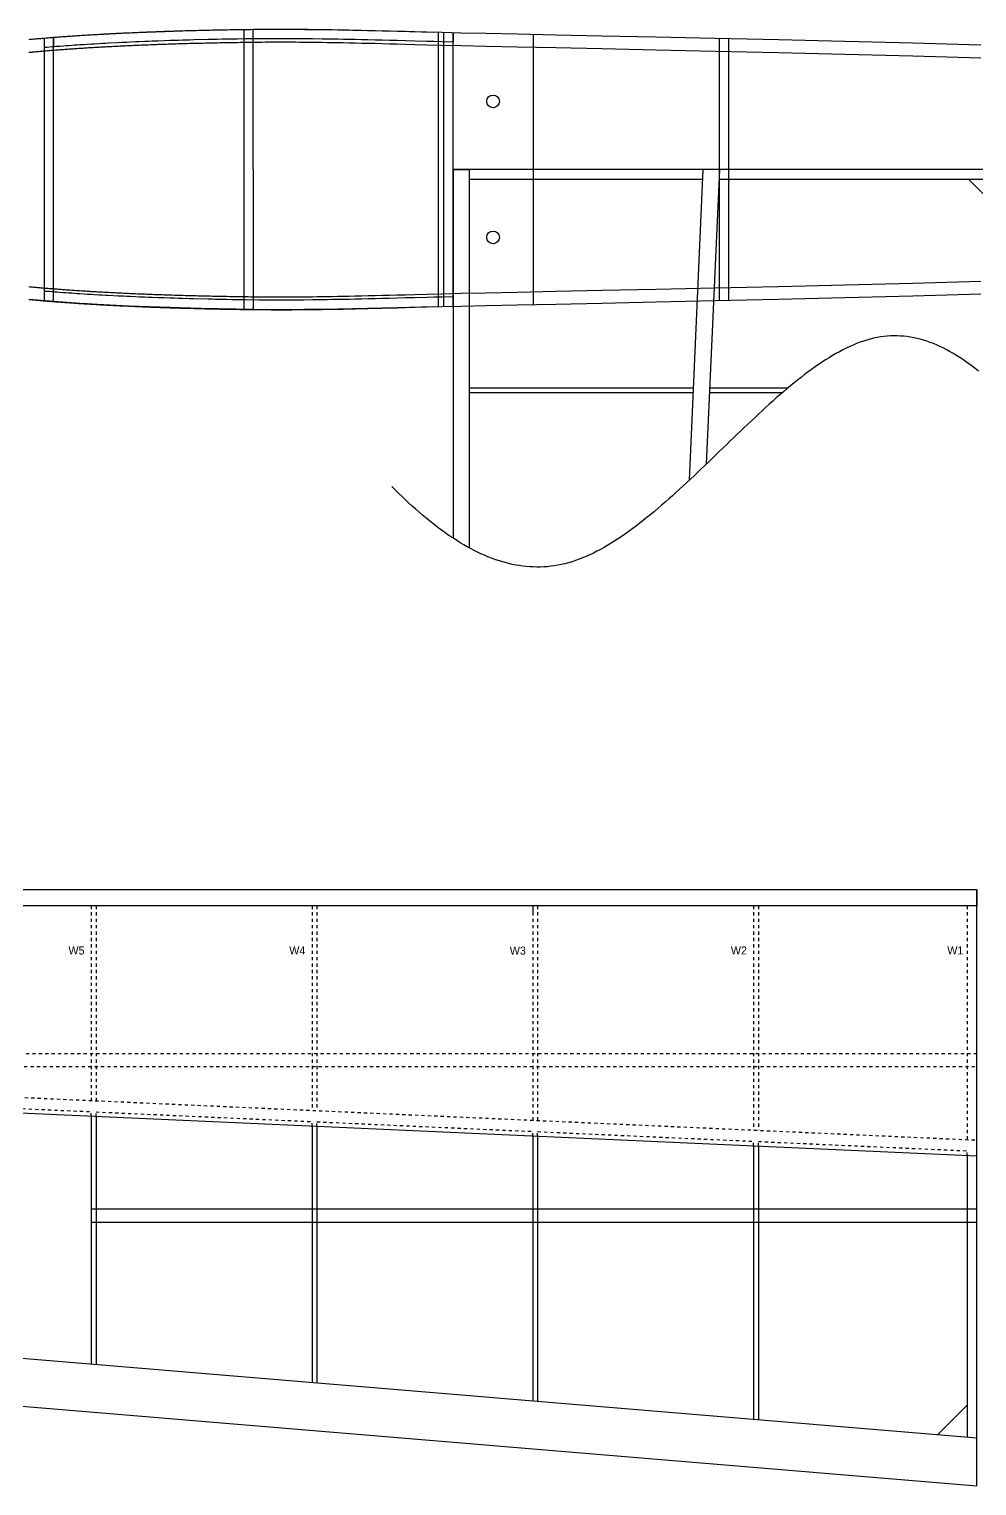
# Model space of a CAD drawing. Extents: x -88 to 2523, y 287 to 1193.
# Drawn here: x 1026.6 to 1322.6, y 286.8 to 741.9 of the extents above; entities that cross this region are included whole.
import ezdxf

# ---------------------------------------------------------------- set-up
doc = ezdxf.new("R2010")
doc.units = 0
doc.linetypes.add('JIS_02_1_0', pattern=[2, 1, -1])
doc.layers.get('0').update_dxf_attribs({"linetype": 'CONTINUOUS'})
doc.layers.add('SÄLJ', color=7, linetype='CONTINUOUS')

# ---------------------------------------------------------------- blocks, each defined once
blk = doc.blocks.new('*U17')
at = {"layer": 'SÄLJ', "color": 253}
blk.add_text('W1', height=2.5, dxfattribs=at).set_placement((1313.4, 452.82))
blk = doc.blocks.new('*U18')
at = {"layer": 'SÄLJ', "color": 253}
blk.add_text('W2', height=2.5, dxfattribs=at).set_placement((1245.79, 452.82))
blk = doc.blocks.new('*U19')
at = {"layer": 'SÄLJ', "color": 253}
blk.add_text('W3', height=2.5, dxfattribs=at).set_placement((1176.74, 452.77))
blk = doc.blocks.new('*U20')
at = {"layer": 'SÄLJ', "color": 253}
blk.add_text('W4', height=2.5, dxfattribs=at).set_placement((1107.86, 452.81))
blk = doc.blocks.new('*U21')
at = {"layer": 'SÄLJ', "color": 253}
blk.add_text('W5', height=2.5, dxfattribs=at).set_placement((1038.89, 452.81))

msp = doc.modelspace()

# ---------------------------------------------------------------- linework, layer by layer
at = {"layer": 'SÄLJ'}
for p, q in [((1031.25, 739.14), (1031.25, 736.14)), ((1031.25, 739.12), (1031.25, 657.09)), ((1034.25, 656.82), (1034.25, 739.39)), ((1034.25, 739.39), (1034.25, 736.39)), ((1093.63, 741.84), (1093.63, 654.37)), ((1096.69, 654.33), (1096.63, 741.88)), ((1154.52, 655.23), (1154.52, 740.98)), ((1156.02, 740.94), (1156.02, 655.27)), ((1156.02, 740.94), (1156.02, 737.94)), ((1159.02, 740.87), (1159.02, 737.87)), ((1159.02, 655.34), (1159.02, 740.87)), ((1184.02, 740.32), (1184.02, 655.89)), ((1242.19, 657.14), (1242.19, 739.07)), ((1242.19, 739.07), (1245.19, 739)), ((1245.19, 657.21), (1245.19, 739)), ((1345.24, 698.1), (1159.02, 698.1)), ((1345.24, 698.1), (1159.02, 698.1)), ((1159.02, 698.1), (1164.02, 698.1)), ((1164.02, 698.1), (1164.02, 579.89)), ((1232.86, 601.04), (1237.19, 698.1)), ((1242.19, 698.1), (1238.08, 606.01)), ((1164.02, 695.1), (1237.06, 695.1)), ((1242.06, 695.1), (1329.99, 695.1)), ((1319.99, 695.1), (1329.22, 685.88)), ((1093.64, 654.37), (1096.64, 654.33)), ((1093.64, 654.37), (1095.14, 654.35)), ((1164.02, 629.89), (1234.14, 629.89)), ((1164.02, 628.39), (1234.08, 628.39)), ((1239.08, 628.39), (1261.93, 628.39)), ((1239.14, 629.89), (1263.7, 629.89)), ((1322.63, 286.78), (1322.63, 473)), ((1322.63, 473), (1322.63, 468)), ((1322.63, 468), (138.15, 468)), ((1183.94, 468), (1183.94, 465)), ((1322.63, 389.83), (138.15, 442.74)), ((1046.01, 402.19), (1046.01, 324.9)), ((1047.51, 402.12), (1047.51, 324.77)), ((1114.97, 399.11), (1114.97, 319.14)), ((1116.47, 399.04), (1116.47, 319.01)), ((1183.94, 396.03), (1183.94, 313.37)), ((1185.44, 395.96), (1185.44, 313.25)), ((1252.91, 392.95), (1252.91, 307.61)), ((1254.41, 392.88), (1254.41, 307.48)), ((1319.63, 389.97), (1319.63, 302.03)), ((1322.63, 373.22), (1046.01, 373.22)), ((1046.01, 373.22), (1046.01, 369.22)), ((1046.01, 369.22), (1322.63, 369.22)), ((632.95, 359.42), (1322.63, 301.78)), ((632.95, 344.42), (1322.63, 286.78)), ((1319.63, 312.03), (1310.4, 302.8)), ((1322.63, 286.78), (1322.63, 301.78))]:
    msp.add_line(p, q, dxfattribs=at)
at = {"layer": 'SÄLJ', "linetype": 'JIS_02_1_0'}
for p, q in [((1046.01, 468), (1046.01, 407.19)), ((1047.51, 468), (1047.51, 407.12)), ((1114.97, 468), (1114.97, 404.11)), ((1116.47, 468), (1116.47, 404.04)), ((1183.94, 468), (1183.94, 401.03)), ((1185.44, 468), (1185.44, 400.96)), ((1252.91, 468), (1252.91, 397.95)), ((1254.41, 468), (1254.41, 397.88)), ((1319.63, 468), (1319.63, 394.97)), ((138.15, 447.74), (1322.63, 394.83)), ((1322.63, 421.8), (977.04, 421.8)), ((977.04, 417.8), (1322.63, 417.8)), ((978.54, 406.7), (1046.01, 403.69)), ((1046.01, 402.19), (1046.01, 403.69)), ((1047.51, 402.12), (1047.51, 403.62)), ((1047.51, 403.62), (1114.97, 400.61)), ((1114.97, 399.11), (1114.97, 400.61)), ((1116.47, 399.04), (1116.47, 400.54)), ((1116.47, 400.54), (1183.94, 397.53)), ((1183.94, 396.03), (1183.94, 397.53)), ((1185.44, 395.96), (1185.44, 397.46)), ((1185.44, 397.46), (1252.91, 394.45)), ((1252.91, 392.95), (1252.91, 394.45)), ((1254.41, 392.88), (1254.41, 394.38)), ((1254.41, 394.38), (1319.63, 391.47)), ((1319.63, 389.97), (1319.63, 391.47))]:
    msp.add_line(p, q, dxfattribs=at)
at = {"layer": 'SÄLJ'}
for points in [[(1026.56, 738.73), (1026.93, 738.76), (1027.3, 738.79), (1027.66, 738.83), (1028.03, 738.86), (1028.41, 738.89), (1028.78, 738.93), (1029.15, 738.96), (1029.53, 738.99), (1029.9, 739.03), (1030.28, 739.06), (1030.66, 739.09), (1031.04, 739.12), (1031.42, 739.16), (1031.81, 739.19), (1032.19, 739.22), (1032.58, 739.25), (1032.97, 739.28), (1033.36, 739.32), (1033.75, 739.35), (1034.15, 739.38), (1034.54, 739.41), (1034.94, 739.44), (1035.34, 739.47), (1035.74, 739.5), (1036.15, 739.53), (1036.55, 739.56), (1036.96, 739.59), (1037.37, 739.62), (1037.79, 739.65), (1038.2, 739.68), (1038.62, 739.71), (1039.04, 739.74), (1039.46, 739.77), (1039.89, 739.8), (1040.31, 739.83), (1040.74, 739.86), (1041.17, 739.89), (1041.61, 739.92), (1042.05, 739.95), (1042.49, 739.98), (1042.93, 740.01), (1043.37, 740.03), (1043.82, 740.06), (1044.27, 740.09), (1044.73, 740.12), (1045.18, 740.15), (1045.64, 740.18), (1046.1, 740.2), (1046.57, 740.23), (1047.04, 740.26), (1047.51, 740.29), (1047.98, 740.31), (1048.46, 740.34), (1048.94, 740.37), (1049.43, 740.39), (1049.92, 740.42), (1050.41, 740.45), (1050.9, 740.47), (1051.4, 740.5), (1051.9, 740.53), (1052.41, 740.55), (1052.91, 740.58), (1053.43, 740.61), (1053.94, 740.63), (1054.46, 740.66), (1054.98, 740.68), (1055.51, 740.71), (1056.04, 740.73), (1056.57, 740.76), (1057.11, 740.78), (1057.66, 740.81), (1058.2, 740.83), (1058.75, 740.86), (1059.31, 740.88), (1059.86, 740.91), (1060.43, 740.93), (1060.99, 740.96), (1061.57, 740.98), (1062.14, 741), (1062.72, 741.03), (1063.3, 741.05), (1063.89, 741.07), (1064.49, 741.1), (1065.08, 741.12), (1065.69, 741.14), (1066.29, 741.17), (1066.91, 741.19), (1067.52, 741.21), (1068.14, 741.23), (1068.77, 741.25), (1069.4, 741.27), (1070.04, 741.3), (1070.68, 741.32), (1071.33, 741.34), (1071.98, 741.36), (1072.63, 741.38), (1073.29, 741.4), (1073.96, 741.42), (1074.63, 741.44), (1075.31, 741.46), (1075.99, 741.48), (1076.68, 741.5), (1077.38, 741.51), (1078.08, 741.53), (1078.78, 741.55), (1079.49, 741.57), (1080.21, 741.59), (1080.93, 741.6), (1081.66, 741.62), (1082.39, 741.64), (1083.13, 741.65), (1083.87, 741.67), (1084.62, 741.69), (1085.38, 741.7), (1086.15, 741.72), (1086.91, 741.73), (1087.69, 741.75), (1088.47, 741.76), (1089.26, 741.77), (1090.05, 741.79), (1090.85, 741.8), (1091.66, 741.81), (1092.48, 741.83), (1093.3, 741.84), (1094.14, 741.85), (1094.98, 741.86), (1095.83, 741.87), (1096.69, 741.88), (1097.57, 741.89), (1098.46, 741.9), (1099.36, 741.91), (1100.29, 741.92), (1101.23, 741.92), (1102.2, 741.93), (1103.2, 741.93), (1104.22, 741.93), (1105.28, 741.93), (1106.36, 741.93), (1107.49, 741.93), (1108.65, 741.93), (1109.85, 741.92), (1111.1, 741.91), (1112.39, 741.9), (1113.74, 741.89), (1115.13, 741.87), (1116.58, 741.85), (1118.09, 741.83), (1119.66, 741.81), (1121.29, 741.78), (1122.98, 741.75), (1124.74, 741.72), (1126.58, 741.68), (1128.48, 741.64), (1130.46, 741.6), (1132.52, 741.55), (1134.67, 741.5), (1136.89, 741.44), (1139.2, 741.38), (1141.61, 741.32), (1144.15, 741.25), (1147.1, 741.17), (1150.78, 741.07), (1155.5, 740.96), (1161.57, 740.81), (1169.32, 740.64), (1179.05, 740.42), (1191.09, 740.17), (1205.63, 739.86), (1222.36, 739.51), (1240.84, 739.1), (1260.67, 738.65), (1281.39, 738.15), (1302.58, 737.61), (1323.82, 737.01)], [(1026.56, 738.73), (1032.97, 739.28), (1042.49, 739.98), (1044.73, 740.12), (1047.98, 740.31), (1057.66, 740.81), (1080.21, 741.59), (1102.2, 741.93), (1122.98, 741.75), (1141.61, 741.32), (1153.02, 741.01)], [(1026.56, 734.73), (1026.93, 734.76), (1027.3, 734.79), (1027.66, 734.83), (1028.03, 734.86), (1028.41, 734.89), (1028.78, 734.93), (1029.15, 734.96), (1029.53, 734.99), (1029.9, 735.03), (1030.28, 735.06), (1030.66, 735.09), (1031.04, 735.12), (1031.42, 735.16), (1031.81, 735.19), (1032.19, 735.22), (1032.58, 735.25), (1032.97, 735.28), (1033.36, 735.32), (1033.75, 735.35), (1034.15, 735.38), (1034.54, 735.41), (1034.94, 735.44), (1035.34, 735.47), (1035.74, 735.5), (1036.15, 735.53), (1036.55, 735.56), (1036.96, 735.59), (1037.37, 735.62), (1037.79, 735.65), (1038.2, 735.68), (1038.62, 735.71), (1039.04, 735.74), (1039.46, 735.77), (1039.89, 735.8), (1040.31, 735.83), (1040.74, 735.86), (1041.17, 735.89), (1041.61, 735.92), (1042.05, 735.95), (1042.49, 735.98), (1042.93, 736.01), (1043.37, 736.03), (1043.82, 736.06), (1044.27, 736.09), (1044.73, 736.12), (1045.18, 736.15), (1045.64, 736.18), (1046.1, 736.2), (1046.57, 736.23), (1047.04, 736.26), (1047.51, 736.29), (1047.98, 736.31), (1048.46, 736.34), (1048.94, 736.37), (1049.43, 736.39), (1049.92, 736.42), (1050.41, 736.45), (1050.9, 736.47), (1051.4, 736.5), (1051.9, 736.53), (1052.41, 736.55), (1052.91, 736.58), (1053.43, 736.61), (1053.94, 736.63), (1054.46, 736.66), (1054.98, 736.68), (1055.51, 736.71), (1056.04, 736.73), (1056.57, 736.76), (1057.11, 736.78), (1057.66, 736.81), (1058.2, 736.83), (1058.75, 736.86), (1059.31, 736.88), (1059.86, 736.91), (1060.43, 736.93), (1060.99, 736.96), (1061.57, 736.98), (1062.14, 737), (1062.72, 737.03), (1063.3, 737.05), (1063.89, 737.07), (1064.49, 737.1), (1065.08, 737.12), (1065.69, 737.14), (1066.29, 737.17), (1066.91, 737.19), (1067.52, 737.21), (1068.14, 737.23), (1068.77, 737.25), (1069.4, 737.27), (1070.04, 737.3), (1070.68, 737.32), (1071.33, 737.34), (1071.98, 737.36), (1072.63, 737.38), (1073.29, 737.4), (1073.96, 737.42), (1074.63, 737.44), (1075.31, 737.46), (1075.99, 737.48), (1076.68, 737.5), (1077.38, 737.51), (1078.08, 737.53), (1078.78, 737.55), (1079.49, 737.57), (1080.21, 737.59), (1080.93, 737.6), (1081.66, 737.62), (1082.39, 737.64), (1083.13, 737.65), (1083.87, 737.67), (1084.62, 737.69), (1085.38, 737.7), (1086.15, 737.72), (1086.91, 737.73), (1087.69, 737.75), (1088.47, 737.76), (1089.26, 737.77), (1090.05, 737.79), (1090.85, 737.8), (1091.66, 737.81), (1092.48, 737.83), (1093.3, 737.84), (1094.14, 737.85), (1094.98, 737.86), (1095.83, 737.87), (1096.69, 737.88), (1097.57, 737.89), (1098.46, 737.9), (1099.36, 737.91), (1100.29, 737.92), (1101.23, 737.92), (1102.2, 737.93), (1103.2, 737.93), (1104.22, 737.93), (1105.28, 737.93), (1106.36, 737.93), (1107.49, 737.93), (1108.65, 737.93), (1109.85, 737.92), (1111.1, 737.91), (1112.39, 737.9), (1113.74, 737.89), (1115.13, 737.87), (1116.58, 737.85), (1118.09, 737.83), (1119.66, 737.81), (1121.29, 737.78), (1122.98, 737.75), (1124.74, 737.72), (1126.58, 737.68), (1128.48, 737.64), (1130.46, 737.6), (1132.52, 737.55), (1134.67, 737.5), (1136.89, 737.44), (1139.2, 737.38), (1141.61, 737.32), (1144.15, 737.25), (1147.1, 737.17), (1150.78, 737.07), (1155.5, 736.96), (1161.57, 736.81), (1169.32, 736.64), (1179.05, 736.42), (1191.09, 736.17), (1205.63, 735.86), (1222.36, 735.51), (1240.84, 735.1), (1260.67, 734.65), (1281.39, 734.15), (1302.58, 733.61), (1323.82, 733.01)], [(1159.02, 737.89), (1155.5, 737.98), (1153.02, 738.03), (1150.78, 738.09), (1147.1, 738.19), (1144.15, 738.27), (1141.61, 738.34), (1139.2, 738.4), (1136.89, 738.46), (1134.67, 738.52), (1132.52, 738.57), (1130.46, 738.62), (1128.48, 738.66), (1126.58, 738.7), (1124.74, 738.74), (1122.98, 738.77), (1121.29, 738.8), (1119.66, 738.83), (1118.09, 738.85), (1115.13, 738.89), (1112.39, 738.92), (1111.1, 738.93), (1109.85, 738.94), (1106.36, 738.95), (1104.22, 738.95), (1103.2, 738.95), (1101.23, 738.94), (1098.46, 738.92), (1094.14, 738.87), (1091.66, 738.83), (1090.05, 738.81), (1088.47, 738.78), (1087.69, 738.77), (1086.91, 738.75), (1085.38, 738.72), (1084.62, 738.71), (1083.87, 738.69), (1082.39, 738.66), (1078.08, 738.55), (1076.68, 738.52), (1074.63, 738.46), (1073.29, 738.42), (1071.98, 738.38), (1070.68, 738.34), (1068.77, 738.27), (1066.91, 738.21), (1065.08, 738.14), (1063.89, 738.09), (1062.72, 738.05), (1060.99, 737.98), (1059.86, 737.93), (1058.2, 737.85), (1057.11, 737.8), (1056.04, 737.75), (1055.51, 737.73), (1054.46, 737.68), (1051.4, 737.52), (1050.41, 737.47), (1049.43, 737.41), (1048.46, 737.36), (1047.04, 737.28), (1046.1, 737.22), (1044.73, 737.14), (1043.82, 737.08), (1042.49, 737), (1041.61, 736.94), (1040.74, 736.88), (1039.89, 736.82), (1039.04, 736.76), (1038.2, 736.7), (1037.37, 736.64), (1036.15, 736.55), (1035.34, 736.49), (1034.94, 736.46), (1034.54, 736.43), (1033.75, 736.37), (1032.97, 736.3), (1032.19, 736.24), (1031.81, 736.21), (1031.42, 736.18), (1031.25, 736.16)], [(1159.02, 698.1), (1159.02, 582.9)], [(1026.56, 661.48), (1026.93, 661.45), (1027.3, 661.42), (1027.66, 661.38), (1028.03, 661.35), (1028.41, 661.32), (1028.78, 661.28), (1029.15, 661.25), (1029.53, 661.22), (1029.9, 661.18), (1030.28, 661.15), (1030.66, 661.12), (1031.04, 661.09), (1031.42, 661.05), (1031.81, 661.02), (1032.19, 660.99), (1032.58, 660.96), (1032.97, 660.93), (1033.36, 660.89), (1033.75, 660.86), (1034.15, 660.83), (1034.54, 660.8), (1034.94, 660.77), (1035.34, 660.74), (1035.74, 660.71), (1036.15, 660.68), (1036.55, 660.65), (1036.96, 660.62), (1037.37, 660.59), (1037.79, 660.56), (1038.2, 660.53), (1038.62, 660.5), (1039.04, 660.47), (1039.46, 660.44), (1039.89, 660.41), (1040.31, 660.38), (1040.74, 660.35), (1041.17, 660.32), (1041.61, 660.29), (1042.05, 660.26), (1042.49, 660.23), (1042.93, 660.2), (1043.37, 660.17), (1043.82, 660.15), (1044.27, 660.12), (1044.73, 660.09), (1045.18, 660.06), (1045.64, 660.03), (1046.1, 660.01), (1046.57, 659.98), (1047.04, 659.95), (1047.51, 659.92), (1047.98, 659.9), (1048.46, 659.87), (1048.94, 659.84), (1049.43, 659.82), (1049.92, 659.79), (1050.41, 659.76), (1050.9, 659.74), (1051.4, 659.71), (1051.9, 659.68), (1052.41, 659.66), (1052.91, 659.63), (1053.43, 659.6), (1053.94, 659.58), (1054.46, 659.55), (1054.98, 659.53), (1055.51, 659.5), (1056.04, 659.48), (1056.57, 659.45), (1057.11, 659.43), (1057.66, 659.4), (1058.2, 659.38), (1058.75, 659.35), (1059.31, 659.33), (1059.86, 659.3), (1060.43, 659.28), (1060.99, 659.25), (1061.57, 659.23), (1062.14, 659.21), (1062.72, 659.18), (1063.3, 659.16), (1063.89, 659.14), (1064.49, 659.11), (1065.08, 659.09), (1065.69, 659.07), (1066.29, 659.04), (1066.91, 659.02), (1067.52, 659), (1068.14, 658.98), (1068.77, 658.96), (1069.4, 658.94), (1070.04, 658.91), (1070.68, 658.89), (1071.33, 658.87), (1071.98, 658.85), (1072.63, 658.83), (1073.29, 658.81), (1073.96, 658.79), (1074.63, 658.77), (1075.31, 658.75), (1075.99, 658.73), (1076.68, 658.71), (1077.38, 658.7), (1078.08, 658.68), (1078.78, 658.66), (1079.49, 658.64), (1080.21, 658.62), (1080.93, 658.61), (1081.66, 658.59), (1082.39, 658.57), (1083.13, 658.56), (1083.87, 658.54), (1084.62, 658.52), (1085.38, 658.51), (1086.15, 658.49), (1086.91, 658.48), (1087.69, 658.46), (1088.47, 658.45), (1089.26, 658.44), (1090.05, 658.42), (1090.85, 658.41), (1091.66, 658.4), (1092.48, 658.38), (1093.3, 658.37), (1094.14, 658.36), (1094.98, 658.35), (1095.83, 658.34), (1096.69, 658.33), (1097.57, 658.32), (1098.46, 658.31), (1099.36, 658.3), (1100.29, 658.29), (1101.23, 658.29), (1102.2, 658.28), (1103.2, 658.28), (1104.22, 658.28), (1105.28, 658.28), (1106.36, 658.28), (1107.49, 658.28), (1108.65, 658.28), (1109.85, 658.29), (1111.1, 658.3), (1112.39, 658.31), (1113.74, 658.32), (1115.13, 658.34), (1116.58, 658.36), (1118.09, 658.38), (1119.66, 658.4), (1121.29, 658.43), (1122.98, 658.46), (1124.74, 658.49), (1126.58, 658.53), (1128.48, 658.57), (1130.46, 658.61), (1132.52, 658.66), (1134.67, 658.71), (1136.89, 658.77), (1139.2, 658.83), (1141.61, 658.89), (1144.15, 658.96), (1147.1, 659.04), (1150.78, 659.14), (1155.5, 659.25), (1161.57, 659.4), (1169.32, 659.57), (1179.05, 659.79), (1191.09, 660.04), (1205.63, 660.35), (1222.36, 660.7), (1240.84, 661.11), (1260.67, 661.56), (1281.39, 662.06), (1302.58, 662.6), (1323.82, 663.2)], [(1159.02, 658.32), (1155.5, 658.23), (1153.02, 658.18), (1150.78, 658.12), (1147.1, 658.02), (1144.15, 657.94), (1141.61, 657.87), (1139.2, 657.81), (1136.89, 657.75), (1134.67, 657.69), (1132.52, 657.64), (1130.46, 657.59), (1128.48, 657.55), (1126.58, 657.51), (1124.74, 657.47), (1122.98, 657.44), (1121.29, 657.41), (1119.66, 657.38), (1118.09, 657.36), (1115.13, 657.32), (1112.39, 657.29), (1111.1, 657.28), (1109.85, 657.27), (1106.36, 657.26), (1104.22, 657.26), (1103.2, 657.26), (1101.23, 657.27), (1098.46, 657.29), (1094.14, 657.34), (1091.66, 657.38), (1090.05, 657.4), (1088.47, 657.43), (1087.69, 657.44), (1086.91, 657.46), (1085.38, 657.49), (1084.62, 657.5), (1083.87, 657.52), (1082.39, 657.55), (1078.08, 657.66), (1076.68, 657.69), (1074.63, 657.75), (1073.29, 657.79), (1071.98, 657.83), (1070.68, 657.87), (1068.77, 657.94), (1066.91, 658), (1065.08, 658.07), (1063.89, 658.12), (1062.72, 658.16), (1060.99, 658.23), (1059.86, 658.28), (1058.2, 658.36), (1057.11, 658.41), (1056.04, 658.46), (1055.51, 658.48), (1054.46, 658.53), (1051.4, 658.69), (1050.41, 658.74), (1049.43, 658.8), (1048.46, 658.85), (1047.04, 658.93), (1046.1, 658.99), (1044.73, 659.07), (1043.82, 659.13), (1042.49, 659.21), (1041.61, 659.27), (1040.74, 659.33), (1039.89, 659.39), (1039.04, 659.45), (1038.2, 659.51), (1037.37, 659.57), (1036.15, 659.66), (1035.34, 659.72), (1034.94, 659.75), (1034.54, 659.78), (1033.75, 659.84), (1032.97, 659.91), (1032.19, 659.97), (1031.81, 660), (1031.42, 660.03), (1031.25, 660.05)], [(1026.56, 657.48), (1026.93, 657.45), (1027.3, 657.42), (1027.66, 657.38), (1028.03, 657.35), (1028.41, 657.32), (1028.78, 657.28), (1029.15, 657.25), (1029.53, 657.22), (1029.9, 657.18), (1030.28, 657.15), (1030.66, 657.12), (1031.04, 657.09), (1031.42, 657.05), (1031.81, 657.02), (1032.19, 656.99), (1032.58, 656.96), (1032.97, 656.93), (1033.36, 656.89), (1033.75, 656.86), (1034.15, 656.83), (1034.54, 656.8), (1034.94, 656.77), (1035.34, 656.74), (1035.74, 656.71), (1036.15, 656.68), (1036.55, 656.65), (1036.96, 656.62), (1037.37, 656.59), (1037.79, 656.56), (1038.2, 656.53), (1038.62, 656.5), (1039.04, 656.47), (1039.46, 656.44), (1039.89, 656.41), (1040.31, 656.38), (1040.74, 656.35), (1041.17, 656.32), (1041.61, 656.29), (1042.05, 656.26), (1042.49, 656.23), (1042.93, 656.2), (1043.37, 656.17), (1043.82, 656.15), (1044.27, 656.12), (1044.73, 656.09), (1045.18, 656.06), (1045.64, 656.03), (1046.1, 656.01), (1046.57, 655.98), (1047.04, 655.95), (1047.51, 655.92), (1047.98, 655.9), (1048.46, 655.87), (1048.94, 655.84), (1049.43, 655.82), (1049.92, 655.79), (1050.41, 655.76), (1050.9, 655.74), (1051.4, 655.71), (1051.9, 655.68), (1052.41, 655.66), (1052.91, 655.63), (1053.43, 655.6), (1053.94, 655.58), (1054.46, 655.55), (1054.98, 655.53), (1055.51, 655.5), (1056.04, 655.48), (1056.57, 655.45), (1057.11, 655.43), (1057.66, 655.4), (1058.2, 655.38), (1058.75, 655.35), (1059.31, 655.33), (1059.86, 655.3), (1060.43, 655.28), (1060.99, 655.25), (1061.57, 655.23), (1062.14, 655.21), (1062.72, 655.18), (1063.3, 655.16), (1063.89, 655.14), (1064.49, 655.11), (1065.08, 655.09), (1065.69, 655.07), (1066.29, 655.04), (1066.91, 655.02), (1067.52, 655), (1068.14, 654.98), (1068.77, 654.96), (1069.4, 654.94), (1070.04, 654.91), (1070.68, 654.89), (1071.33, 654.87), (1071.98, 654.85), (1072.63, 654.83), (1073.29, 654.81), (1073.96, 654.79), (1074.63, 654.77), (1075.31, 654.75), (1075.99, 654.73), (1076.68, 654.71), (1077.38, 654.7), (1078.08, 654.68), (1078.78, 654.66), (1079.49, 654.64), (1080.21, 654.62), (1080.93, 654.61), (1081.66, 654.59), (1082.39, 654.57), (1083.13, 654.56), (1083.87, 654.54), (1084.62, 654.52), (1085.38, 654.51), (1086.15, 654.49), (1086.91, 654.48), (1087.69, 654.46), (1088.47, 654.45), (1089.26, 654.44), (1090.05, 654.42), (1090.85, 654.41), (1091.66, 654.4), (1092.48, 654.38), (1093.3, 654.37), (1094.14, 654.36), (1094.98, 654.35), (1095.83, 654.34), (1096.69, 654.33), (1097.57, 654.32), (1098.46, 654.31), (1099.36, 654.3), (1100.29, 654.29), (1101.23, 654.29), (1102.2, 654.28), (1103.2, 654.28), (1104.22, 654.28), (1105.28, 654.28), (1106.36, 654.28), (1107.49, 654.28), (1108.65, 654.28), (1109.85, 654.29), (1111.1, 654.3), (1112.39, 654.31), (1113.74, 654.32), (1115.13, 654.34), (1116.58, 654.36), (1118.09, 654.38), (1119.66, 654.4), (1121.29, 654.43), (1122.98, 654.46), (1124.74, 654.49), (1126.58, 654.53), (1128.48, 654.57), (1130.46, 654.61), (1132.52, 654.66), (1134.67, 654.71), (1136.89, 654.77), (1139.2, 654.83), (1141.61, 654.89), (1144.15, 654.96), (1147.1, 655.04), (1150.78, 655.14), (1155.5, 655.25), (1161.57, 655.4), (1169.32, 655.57), (1179.05, 655.79), (1191.09, 656.04), (1205.63, 656.35), (1222.36, 656.7), (1240.84, 657.11), (1260.67, 657.56), (1281.39, 658.06), (1302.58, 658.6), (1323.82, 659.2)], [(1153.02, 655.2), (1141.61, 654.89), (1122.98, 654.46), (1102.2, 654.28), (1080.21, 654.62), (1057.66, 655.4), (1047.98, 655.9), (1044.73, 656.09), (1042.49, 656.23), (1032.97, 656.93), (1026.56, 657.48)], [(1322.63, 473), (138.15, 473), (135.51, 472.45), (132.78, 471.28), (130.77, 470), (127.93, 467.47), (125.4, 463.94), (123.53, 459.75), (122.63, 455.82)]]:
    msp.add_lwpolyline(points, dxfattribs=at)
msp.add_polyline3d([(1323.09, 635.06, 0), (1322.1, 635.86, 0), (1321.11, 636.63, 0), (1320.11, 637.37, 0), (1319.11, 638.09, 0), (1318.11, 638.78, 0), (1317.11, 639.44, 0), (1316.11, 640.07, 0), (1315.1, 640.67, 0), (1314.1, 641.25, 0), (1313.09, 641.79, 0), (1312.08, 642.31, 0), (1311.07, 642.79, 0), (1310.05, 643.25, 0), (1309.04, 643.67, 0), (1308.02, 644.06, 0), (1307, 644.42, 0), (1305.98, 644.74, 0), (1304.95, 645.03, 0), (1303.93, 645.29, 0), (1302.9, 645.51, 0), (1301.87, 645.7, 0), (1300.83, 645.86, 0), (1299.8, 645.97, 0), (1298.76, 646.05, 0), (1297.72, 646.1, 0), (1296.68, 646.11, 0), (1295.64, 646.08, 0), (1294.59, 646.01, 0), (1293.54, 645.9, 0), (1292.49, 645.76, 0), (1291.44, 645.58, 0), (1290.38, 645.35, 0), (1289.32, 645.09, 0), (1288.26, 644.79, 0), (1287.2, 644.46, 0), (1286.13, 644.08, 0), (1285.07, 643.68, 0), (1284, 643.24, 0), (1282.92, 642.76, 0), (1281.85, 642.26, 0), (1280.77, 641.72, 0), (1279.7, 641.15, 0), (1278.62, 640.55, 0), (1277.53, 639.93, 0), (1276.45, 639.27, 0), (1275.36, 638.59, 0), (1274.28, 637.88, 0), (1273.19, 637.15, 0), (1272.1, 636.39, 0), (1271, 635.61, 0), (1269.91, 634.81, 0), (1268.81, 633.99, 0), (1267.72, 633.14, 0), (1266.62, 632.27, 0), (1265.52, 631.39, 0), (1264.41, 630.49, 0), (1263.31, 629.57, 0), (1262.21, 628.63, 0), (1261.1, 627.67, 0), (1259.99, 626.71, 0), (1258.89, 625.73, 0), (1257.78, 624.73, 0), (1256.66, 623.72, 0), (1255.55, 622.71, 0), (1254.44, 621.68, 0), (1253.33, 620.64, 0), (1252.21, 619.59, 0), (1251.1, 618.54, 0), (1249.98, 617.48, 0), (1248.86, 616.41, 0), (1247.74, 615.34, 0), (1246.62, 614.26, 0), (1245.5, 613.18, 0), (1244.38, 612.1, 0), (1243.26, 611.01, 0), (1242.14, 609.93, 0), (1241.02, 608.84, 0), (1239.9, 607.76, 0), (1238.77, 606.67, 0), (1237.65, 605.6, 0), (1236.53, 604.52, 0), (1235.4, 603.45, 0), (1234.28, 602.38, 0), (1233.15, 601.32, 0), (1232.03, 600.27, 0), (1230.9, 599.22, 0), (1229.78, 598.18, 0), (1228.65, 597.16, 0), (1227.53, 596.14, 0), (1226.4, 595.14, 0), (1225.28, 594.14, 0), (1224.15, 593.16, 0), (1223.02, 592.2, 0), (1221.9, 591.25, 0), (1220.77, 590.32, 0), (1219.65, 589.4, 0), (1218.53, 588.5, 0), (1217.4, 587.62, 0), (1216.28, 586.75, 0), (1215.16, 585.91, 0), (1214.03, 585.09, 0), (1212.91, 584.29, 0), (1211.79, 583.51, 0), (1210.67, 582.76, 0), (1209.55, 582.03, 0), (1208.43, 581.33, 0), (1207.31, 580.65, 0), (1206.19, 580, 0), (1205.08, 579.38, 0), (1203.96, 578.79, 0), (1202.84, 578.23, 0), (1201.73, 577.69, 0), (1200.61, 577.19, 0), (1199.5, 576.73, 0), (1198.39, 576.29, 0), (1197.28, 575.89, 0), (1196.17, 575.52, 0), (1195.06, 575.2, 0), (1193.96, 574.9, 0), (1192.85, 574.65, 0), (1191.75, 574.43, 0), (1190.64, 574.24, 0), (1189.54, 574.1, 0), (1188.44, 573.98, 0), (1187.34, 573.9, 0), (1186.24, 573.86, 0), (1185.14, 573.85, 0), (1184.05, 573.88, 0), (1182.95, 573.94, 0), (1181.86, 574.03, 0), (1180.77, 574.15, 0), (1179.67, 574.31, 0), (1178.58, 574.49, 0), (1177.49, 574.71, 0), (1176.41, 574.96, 0), (1175.32, 575.24, 0), (1174.23, 575.55, 0), (1173.15, 575.89, 0), (1172.06, 576.26, 0), (1170.98, 576.66, 0), (1169.89, 577.09, 0), (1168.81, 577.54, 0), (1167.73, 578.03, 0), (1166.65, 578.54, 0), (1165.57, 579.07, 0), (1164.49, 579.64, 0), (1163.42, 580.23, 0), (1162.34, 580.84, 0), (1161.27, 581.48, 0), (1160.19, 582.15, 0), (1159.12, 582.84, 0), (1158.04, 583.55, 0), (1156.97, 584.29, 0), (1155.9, 585.05, 0), (1154.83, 585.84, 0), (1153.76, 586.64, 0), (1152.69, 587.47, 0), (1151.62, 588.32, 0), (1150.55, 589.19, 0), (1149.49, 590.09, 0), (1148.42, 591, 0), (1147.35, 591.93, 0), (1146.29, 592.89, 0), (1145.23, 593.86, 0), (1144.16, 594.85, 0), (1143.1, 595.86, 0), (1142.04, 596.89, 0), (1140.97, 597.94, 0), (1139.91, 599, 0)], dxfattribs=at)
for centre in [(1171.52, 719.35), (1171.52, 676.86)]:
    msp.add_circle(centre, 2, dxfattribs=at)

# ---------------------------------------------------------------- block references
for name in ['*U21', '*U20', '*U19', '*U18', '*U17']:
    msp.add_blockref(name, (0, 0))

doc.saveas('drawing.dxf')
